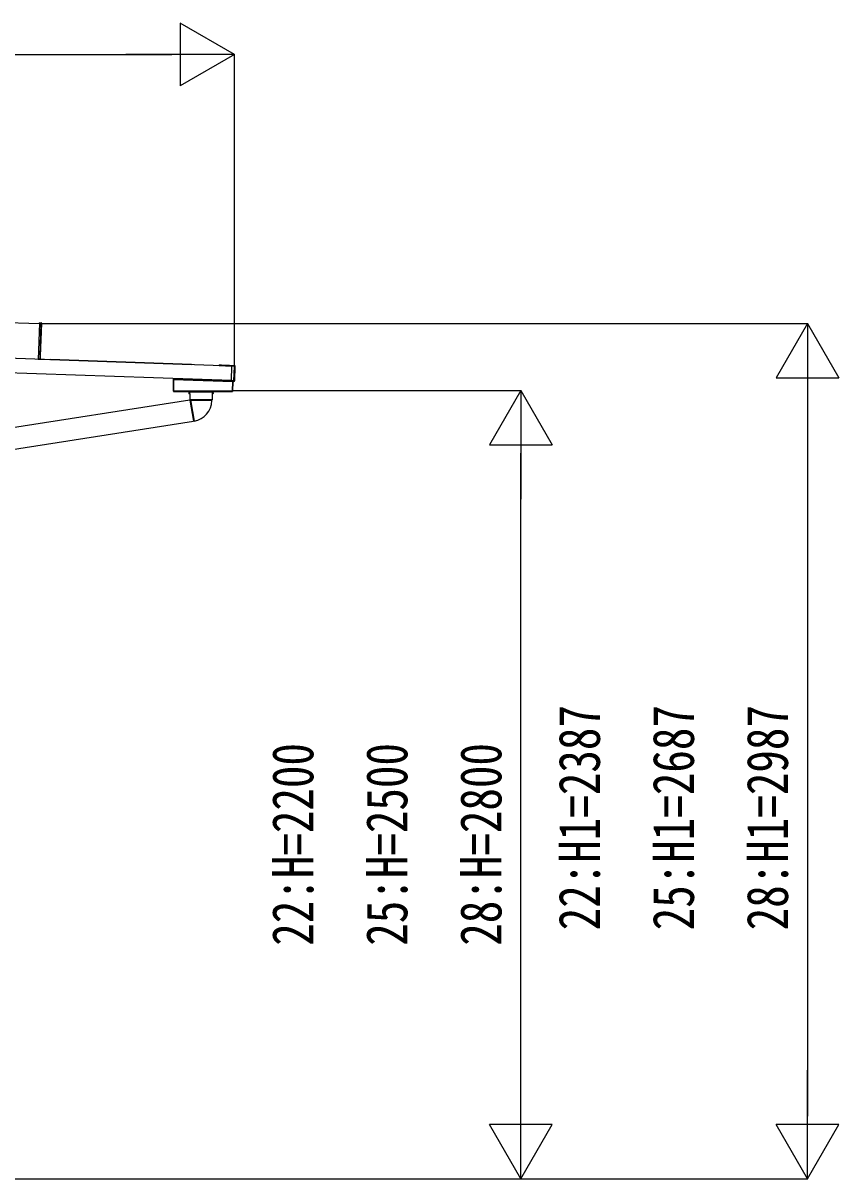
# Model space of a CAD drawing. Units: millimetres, scale not verified. Extents: x -14718 to 14718, y -10396 to 10396.
# Drawn here: x 7413 to 9690, y -7336 to -4111 of the extents above; entities that cross this region are included whole.
import ezdxf
from ezdxf.enums import TextEntityAlignment as Align

# ---------------------------------------------------------------- set-up
doc = ezdxf.new("R2010")
doc.units = ezdxf.units.MM
doc.header["$LTSCALE"] = 50
doc.layers.add('0-4_YKK_A1', color=4, linetype='Continuous')
doc.layers.add('0-5_YKK_D', color=6, linetype='Continuous')
doc.styles.add('ＭＳ ゴシック', font='')
doc.styles.get('ＭＳ ゴシック').set_extended_font_data('MS Gothic')

msp = doc.modelspace()

# ---------------------------------------------------------------- linework, layer by layer
at = {"layer": '0-4_YKK_A1'}
for p, q in [((3144.59, -4798.62), (7457.96, -4949.24)), ((7995.65, -5068.08), (2601, -4879.7)), ((7994.25, -5108.06), (2599.61, -4919.67)), ((7458.02, -4947.74), (7454.47, -5049.15)), ((7463.53, -4948.28), (7458.02, -4947.74)), ((7458.03, -4947.24), (7458.05, -4946.75)), ((7458.03, -4947.24), (7458.03, -4947.25)), ((7463.55, -4947.78), (7458.03, -4947.24)), ((7458.05, -4946.75), (7463.57, -4947.28)), ((7460.32, -5040.37), (7463.53, -4948.28)), ((7464, -4948.29), (7460.78, -5040.38)), ((7463.53, -4948.28), (7464, -4948.29)), ((7463.55, -4947.78), (7463.55, -4947.78)), ((7463.55, -4947.78), (7464.02, -4947.79)), ((7464.02, -4947.79), (7464, -4948.29)), ((7454.47, -5049.15), (7454.47, -5049.18)), ((7460.04, -5048.38), (7460.32, -5040.37)), ((7460.04, -5048.38), (7460.51, -5048.39)), ((7460.32, -5040.37), (7460.78, -5040.38)), ((7460.78, -5040.38), (7460.51, -5048.39)), ((7489.46, -5050.11), (7489.45, -5050.41)), ((7489.48, -5049.51), (7489.46, -5050.11)), ((7883.02, -5063.85), (7489.46, -5050.11)), ((7489.49, -5049.21), (7489.48, -5049.51)), ((7883.04, -5063.25), (7489.48, -5049.51)), ((7883.06, -5062.95), (7489.49, -5049.21)), ((7883.02, -5063.85), (7883.01, -5064.15)), ((7883.04, -5063.25), (7883.02, -5063.85)), ((7883.06, -5062.95), (7883.04, -5063.25)), ((7966.69, -5066.59), (7966.75, -5064.59)), ((7972.68, -5066.8), (7972.75, -5064.8)), ((7972.75, -5064.8), (7982.75, -5065.15)), ((7982.68, -5067.15), (7982.75, -5065.15)), ((7982.75, -5065.15), (7988.74, -5065.36)), ((7988.67, -5067.35), (7988.74, -5065.36)), ((7988.74, -5065.36), (8002.23, -5065.83)), ((8002.7, -5067.79), (7995.67, -5067.54)), ((7995.69, -5067.04), (7995.7, -5066.69)), ((7996.9, -5066.74), (7995.7, -5066.69)), ((7995.7, -5066.69), (7995.7, -5066.69)), ((7996.9, -5066.74), (7995.7, -5066.69)), ((7996.9, -5066.74), (7996.9, -5066.74)), ((7997.24, -5065.65), (7997.2, -5066.75)), ((7997.5, -5066.65), (8003.2, -5066.84)), ((7997.5, -5066.65), (7997.5, -5066.72)), ((8001.27, -5108.84), (8002.7, -5067.79)), ((8003.2, -5067.81), (8001.77, -5108.86)), ((8003.68, -5067.36), (8002.21, -5109.34)), ((8003.2, -5067.81), (8002.7, -5067.79)), ((8002.72, -5067.29), (8003.2, -5066.84)), ((8003.68, -5067.36), (8003.2, -5067.81)), ((8003.77, -5107.91), (8005.13, -5068.93)), ((7832.27, -5104.91), (7832.27, -5138.39)), ((7832.27, -5104.91), (7832.65, -5104.93)), ((7832.95, -5104.63), (7832.57, -5104.61)), ((7832.65, -5104.93), (7832.95, -5104.93)), ((7832.65, -5104.93), (7832.65, -5138.01)), ((7832.77, -5104.41), (7832.77, -5102.42)), ((7832.95, -5104.93), (7832.96, -5104.63)), ((7832.95, -5104.93), (7997.77, -5110.68)), ((7832.96, -5104.63), (7995.76, -5110.31)), ((7833.12, -5104.43), (7833.42, -5104.44)), ((7833.12, -5104.43), (7833.42, -5104.43)), ((7833.42, -5104.43), (7833.42, -5102.44)), ((7995.27, -5110.09), (7833.42, -5104.44)), ((7994.22, -5109.1), (7994.21, -5109.45)), ((7994.21, -5109.45), (7995.4, -5109.49)), ((7994.21, -5109.45), (7994.21, -5109.45)), ((7994.21, -5109.45), (7995.4, -5109.49)), ((7995.29, -5109.48), (7995.27, -5110.09)), ((7995.57, -5110.1), (7995.27, -5110.09)), ((7995.4, -5109.49), (7995.4, -5109.49)), ((7995.57, -5110.1), (7995.59, -5109.5)), ((7995.68, -5110.29), (7995.7, -5109.5)), ((7995.68, -5110.31), (7995.7, -5109.51)), ((7997.78, -5110.38), (7995.76, -5110.31)), ((7996, -5109.55), (7996, -5109.62)), ((8001.7, -5109.82), (7996, -5109.62)), ((7997.77, -5110.68), (7996.82, -5138.01)), ((7997.48, -5138.4), (7998.45, -5110.71)), ((7997.78, -5110.38), (7997.77, -5110.68)), ((7998.16, -5110.39), (7997.78, -5110.38)), ((7998.07, -5110.69), (7998.45, -5110.71)), ((8000.66, -5110.8), (7998.45, -5110.72)), ((8001.7, -5109.82), (8001.25, -5109.34)), ((8001.77, -5108.86), (8001.27, -5108.84)), ((8001.77, -5108.86), (8002.21, -5109.34)), ((7832.65, -5138.01), (7832.27, -5138.39)), ((7832.52, -5138.69), (7997.14, -5138.69)), ((7832.57, -5138.69), (7832.95, -5138.31)), ((7832.95, -5138.01), (7832.65, -5138.01)), ((7996.77, -5138.01), (7832.9, -5138.01)), ((7832.9, -5138.31), (7996.77, -5138.31)), ((7832.95, -5138.01), (7832.95, -5138.31)), ((7834.22, -5139.13), (7834.62, -5139.13)), ((7834.62, -5139.13), (7834.92, -5139.13)), ((7834.92, -5139.13), (7870.32, -5139.13)), ((7841.72, -5139.13), (7841.72, -5138.93)), ((7844.72, -5138.93), (7841.72, -5138.93)), ((7844.72, -5138.69), (7844.72, -5138.93)), ((7844.72, -5138.93), (7844.72, -5139.13)), ((7868.22, -5138.93), (7865.22, -5138.93)), ((7865.22, -5139.13), (7865.22, -5138.93)), ((7868.22, -5138.93), (7868.22, -5139.13)), ((7870.32, -5139.13), (7870.82, -5139.13)), ((7877.87, -5140.13), (7875.72, -5140.92)), ((7875.72, -5140.92), (7875.72, -5144.57)), ((7875.72, -5140.92), (7875.79, -5140.92)), ((7875.72, -5144.57), (7877.97, -5145.38)), ((7875.72, -5144.57), (7875.79, -5144.57)), ((7875.86, -5143.65), (7875.86, -5141.83)), ((7877.22, -5139.13), (7877.22, -5138.69)), ((7877.22, -5139.13), (7877.22, -5139.63)), ((7877.22, -5139.13), (7942.22, -5139.13)), ((7877.22, -5139.63), (7877.36, -5139.63)), ((7877.87, -5140.13), (7878, -5140.13)), ((7877.97, -5145.38), (7878.23, -5160.66)), ((7878.1, -5145.38), (7877.97, -5145.38)), ((7878, -5140.13), (7878.22, -5140.13)), ((7878.18, -5144.47), (7878.12, -5141.03)), ((7941.22, -5140.13), (7878.22, -5140.13)), ((7878.23, -5160.66), (7879.29, -5162.22)), ((7878.23, -5160.66), (7941.22, -5160.66)), ((7939.89, -5162.62), (7941.22, -5160.66)), ((7941.22, -5140.13), (7941.44, -5140.13)), ((7941.22, -5160.66), (7941.48, -5145.38)), ((7941.26, -5144.47), (7941.33, -5141.03)), ((7941.48, -5145.38), (7941.35, -5145.38)), ((7941.44, -5140.13), (7941.57, -5140.13)), ((7941.48, -5145.38), (7943.72, -5144.57)), ((7943.72, -5140.92), (7941.57, -5140.13)), ((7942.09, -5139.63), (7942.22, -5139.63)), ((7942.22, -5139.13), (7942.22, -5138.69)), ((7942.22, -5139.13), (7942.22, -5139.63)), ((7943.59, -5143.65), (7943.59, -5141.83)), ((7943.66, -5140.92), (7943.72, -5140.92)), ((7943.66, -5144.57), (7943.72, -5144.57)), ((7943.72, -5144.57), (7943.72, -5140.92)), ((7996.82, -5138.01), (7996.82, -5138.31)), ((7996.82, -5138.31), (7997.19, -5138.69)), ((7997.48, -5138.4), (7997.12, -5138.02)), ((7877.81, -5162.49), (6997.12, -5300.2)), ((7877.81, -5162.49), (7888.26, -5221.78)), ((7879.83, -5163.56), (7878.05, -5163.87)), ((7879.62, -5162.36), (7890.05, -5221.52)), ((7884.58, -5162.62), (7939.89, -5162.62)), ((7939.84, -5164.24), (7939.89, -5162.62)), ((7007.57, -5359.48), (7888.26, -5221.78)), ((7888.02, -5220.4), (7889.79, -5220.09)), ((2610.04, -7336.13), (8508.44, -7336.13))]:
    msp.add_line(p, q, dxfattribs=at)
for points in [[(7458.02, -4947.74), (7458.03, -4947.25), (7463.55, -4947.78)], [(7460.51, -5048.24), (7460.56, -5048.25), (7460.61, -5048.27)], [(7460.81, -5048.4), (7460.61, -5048.42), (7460.51, -5048.44)], [(7460.79, -5048.9), (7485.47, -5049.77), (7485.46, -5050.27)], [(7460.81, -5048.4), (7485.49, -5049.27), (7485.47, -5049.77)], [(7960.26, -5064.36), (7960.19, -5066.36), (7995.43, -5067.59)], [(7960.26, -5064.36), (7966.75, -5064.59), (7972.75, -5064.8)], [(7994.22, -5109.1), (7994.23, -5108.6), (7995.67, -5067.54), (7995.69, -5067.04)], [(7995.69, -5067.04), (8002.72, -5067.29), (8002.7, -5067.79)], [(7997.5, -5066.72), (7997.44, -5066.72), (7997.4, -5066.73)], [(7833.12, -5102.43), (7833.12, -5104.43), (7832.77, -5104.41)], [(7832.95, -5138.01), (7832.95, -5104.93), (7832.96, -5104.63)], [(7994.23, -5108.6), (8001.27, -5108.84), (8001.25, -5109.34), (7994.22, -5109.1)], [(7995.91, -5109.53), (7995.94, -5109.54), (7996, -5109.55)], [(7996.82, -5138.01), (7997.12, -5138.02), (7998.07, -5110.69), (7997.77, -5110.68)], [(7865.22, -5138.69), (7865.22, -5138.93), (7844.72, -5138.93)], [(7875.79, -5140.92), (7877.23, -5140.4), (7878, -5140.13)], [(7878.1, -5145.38), (7877.28, -5145.09), (7875.79, -5144.57)], [(7878.12, -5141.03), (7877.23, -5141.34), (7875.86, -5141.83)], [(7875.86, -5143.65), (7877.28, -5144.15), (7878.18, -5144.47)], [(7941.26, -5144.47), (7942.17, -5144.15), (7943.59, -5143.65)], [(7943.59, -5141.83), (7942.22, -5141.34), (7941.33, -5141.03)], [(7943.66, -5144.57), (7942.17, -5145.09), (7941.35, -5145.38)], [(7941.44, -5140.13), (7942.21, -5140.4), (7943.66, -5140.92)], [(7879.62, -5162.36), (7879.28, -5162.19), (7879.31, -5162.21)], [(7939.84, -5164.24), (7939.81, -5164.19), (7939.16, -5164.03), (7937.66, -5163.89), (7935.41, -5163.77), (7932.36, -5163.66), (7928.76, -5163.56), (7924.51, -5163.46), (7919.96, -5163.37), (7914.98, -5163.28), (7910, -5163.19), (7904.86, -5163.1), (7900, -5163.01), (7895.28, -5162.92), (7891.1, -5162.82), (7887.33, -5162.72), (7884.58, -5162.62)]]:
    msp.add_lwpolyline(points, dxfattribs=at)
for centre, radius, start, end in [((7461.49, -4947.95), 2.07, 351.06854, 4.93146), ((7461.51, -4947.45), 2.07, 351.06854, 4.93146), ((7463.5, -4948.27), 0.5, 358, 84.5), ((7463.52, -4947.77), 0.5, 358, 84.5), ((7454.52, -5049.16), 0.046, 175.29565, 214.77267), ((7461.04, -5048.41), 1, 178, 198.10214), ((7463.26, -5048.72), 3.17, 180.02593, 184.48569), ((7460.19, -5050.23), 1.51, 74.62836, 93.96537), ((7462.59, -5071.65), 22.82, 94.53647, 96.28466), ((7461, -5048.41), 0.5, 178, 268), ((7461.02, -5047.91), 0.5, 178, 268), ((7460.8, -5048.66), 0.242, 207.21704, 266.19947), ((7461.03, -5048.15), 0.765, 234.9594, 266.94829), ((7460.82, -5048.16), 0.242, 207.21704, 266.19947), ((7461.05, -5047.65), 0.765, 234.9594, 266.94829), ((7997.14, -5062.73), 4.01, 266.55184, 273.90119), ((8002.13, -5068.83), 3, 358, 88), ((8002.7, -5067.79), 0.501, 358.24971, 87.75029), ((7832.95, -5104.93), 0.3, 88.05611, 180.04719), ((7832.95, -5104.93), 0.3, 88.19064, 179.87538), ((7832.95, -5104.79), 0.159, 86.02272, 89.97728), ((7832.95, -5104.79), 0.159, 86.02272, 89.97728), ((7995.39, -5113.2), 3.71, 81.82188, 89.76035), ((7995.77, -5110.11), 0.2, 178, 268), ((7997.77, -5110.68), 0.3, 357.94657, 87.94647), ((8000.77, -5107.8), 3, 268, 358), ((8001.27, -5108.84), 0.501, 268.24971, 357.75029), ((7832.96, -5138.01), 0.301, 180.24971, 269.75029), ((7841.42, -5138.93), 0.3, 0, 54.36863), ((7868.52, -5138.93), 0.3, 125.63137, 180), ((7873.12, -5141.58), 2.75, 354.81691, 13.99327), ((7872.21, -5143.83), 3.66, 348.38866, 2.80116), ((7878.22, -5139.13), 1, 180, 270), ((7878.22, -5139.63), 1, 180, 220.49583), ((7875.56, -5140.91), 2.56, 357.19737, 17.56812), ((7876.29, -5144.75), 1.92, 340.91849, 8.46572), ((7941.22, -5139.13), 1, 270, 0), ((7943.77, -5144.7), 2.51, 174.83553, 195.78026), ((7943.24, -5140.82), 1.93, 159.00896, 186.22555), ((7941.22, -5139.63), 1, 319.50417, 0), ((7947.24, -5141.65), 3.66, 168.38866, 182.80116), ((7946.33, -5143.9), 2.75, 174.81691, 193.99327), ((7996.82, -5138.01), 0.301, 270.23913, 357.76087), ((7883.44, -5136.5), 26.14, 261.58885, 272.50926), ((7879.57, -5162.13), 60.3, 280, 358.00006)]:
    msp.add_arc(centre, radius, start, end, dxfattribs=at)
for centre, major_axis, ratio, start_param, end_param in [((7467.54, -5049.64), (13.07, -0.46), 0.061163, 2.1795146, 3.1041886), ((7467.55, -5049.64), (13.07, -0.46), 0.038227, 2.1795146, 3.1415927), ((7996.9, -5066.7), (0.6, -0.021), 0.061163, 4.712389, 6.2831853), ((7997.49, -5066.95), (-0.01, -0.3), 0.998135, 3.1415927, 3.9545103), ((8003.18, -5067.35), (0.367, 0.342), 0.99628, 5.4996506, 7.06672), ((7832.57, -5104.91), (-0.3, 0.01), 0.998133, 4.7490956, 6.3180268), ((7832.57, -5104.41), (-0.2, 0.007), 0.998133, 1.607503, 3.1764341), ((7832.65, -5104.43), (0, 0.5), 0.061125, 3.1027435, 3.1394501), ((7832.95, -5104.43), (0.007, 0.2), 0.854479, 3.1782993, 4.712389), ((7832.95, -5104.43), (0.47, -0.016), 0.425228, 4.7490956, 6.2831853), ((7832.95, -5104.43), (-0.011, 0.2), 0.151815, 3.0913179, 3.1280246), ((7832.95, -5104.43), (-0.011, 0.2), 0.151815, 3.0913179, 3.1280246), ((7832.92, -5104.42), (0.201, -0.007), 0.992577, 6.2831853, 6.3180268), ((7832.92, -5104.42), (0.201, -0.007), 0.992577, 6.2831853, 6.3180268), ((7832.92, -5104.42), (-0.501, 0.017), 0.998133, 3.1415927, 3.1764341), ((7832.92, -5104.42), (-0.501, 0.017), 0.998133, 3.1415927, 3.1764341), ((7995.77, -5110.11), (0.5, -0.017), 0.4, 3.1415927, 4.712389), ((7995.4, -5109.52), (0.6, -0.021), 0.061163, 6.2831853, 7.8539816), ((7996.01, -5109.32), (-0.01, -0.3), 0.998135, 5.4691958, 6.2831853), ((7998.15, -5110.69), (0.3, -0.01), 0.998135, 0, 1.5707963), ((8001.71, -5109.32), (0.342, -0.367), 0.99628, 5.4996506, 7.06672), ((7832.57, -5138.39), (0.213, 0.213), 0.99628, 2.358058, 3.9251274), ((7997.18, -5138.39), (-0.209, 0.217), 0.996405, 2.3754474, 3.9077379)]:
    msp.add_ellipse(centre, major_axis=major_axis, ratio=ratio, start_param=start_param, end_param=end_param, dxfattribs=at)
at = {"layer": '0-5_YKK_D'}
for p, q in [((8002.57, -4198.13), (7851.01, -4110.63)), ((7851.01, -4110.63), (7851.01, -4285.63)), ((2767.57, -4198.13), (7827.57, -4198.13)), ((8002.57, -4198.13), (7699.46, -4198.13)), ((8002.57, -4198.13), (7851.01, -4285.63)), ((8002.57, -5067.81), (8002.57, -4197.13)), ((7459.3, -4949.13), (9603.57, -4949.13)), ((9602.57, -4949.13), (9515.07, -5100.69)), ((9602.57, -4949.13), (9690.07, -5100.69)), ((9602.57, -4949.13), (9602.57, -5252.24)), ((9515.07, -5100.69), (9690.07, -5100.69)), ((9602.57, -5124.13), (9602.57, -7161.13)), ((7995.72, -5136.13), (8803.57, -5136.13)), ((8802.57, -5136.13), (8715.07, -5287.69)), ((8802.57, -5136.13), (8890.07, -5287.69)), ((8802.57, -5136.13), (8802.57, -5439.24)), ((8715.07, -5287.69), (8890.07, -5287.69)), ((8802.57, -7161.13), (8802.57, -5311.13)), ((8802.57, -7336.13), (8802.57, -7033.02)), ((9602.57, -7336.13), (9602.57, -7033.02)), ((8802.57, -7336.13), (8715.07, -7184.58)), ((8890.07, -7184.58), (8715.07, -7184.58)), ((8802.57, -7336.13), (8890.07, -7184.58)), ((9602.57, -7336.13), (9515.07, -7184.58)), ((9690.07, -7184.58), (9515.07, -7184.58)), ((9602.57, -7336.13), (9690.07, -7184.58)), ((8206.03, -7336.13), (8803.57, -7336.13)), ((8206.03, -7336.13), (9603.57, -7336.13))]:
    msp.add_line(p, q, dxfattribs=at)

# ---------------------------------------------------------------- texts
at = {"layer": '0-5_YKK_D', "style": 'ＭＳ ゴシック', "width": 0.8}
for s, p in [('22:H1=2387', (9057.57, -6642.43)), ('25:H1=2687', (9320.07, -6642.43)), ('28:H1=2987', (9582.57, -6642.43)), ('22:H=2200', (8257.57, -6685.53)), ('25:H=2500', (8520.07, -6685.53)), ('28:H=2800', (8782.57, -6685.53))]:
    msp.add_text(s, height=115.5, rotation=90, dxfattribs=at).set_placement(p, align=Align.BOTTOM_LEFT)

doc.saveas('drawing.dxf')
